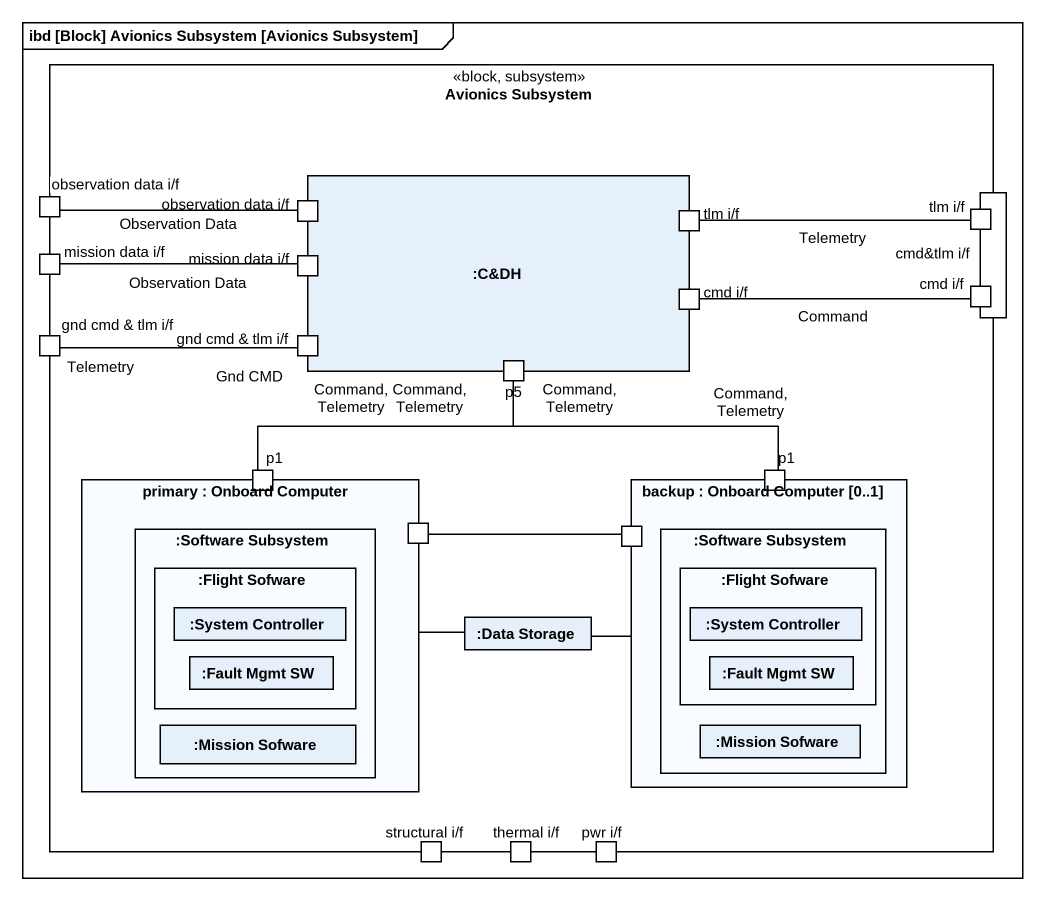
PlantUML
@startuml
mainframe ibd [Block] Avionics Subsystem [Avionics Subsystem]
rectangle "Avionics Subsystem" as Avionics_Subsystem <<block, subsystem>> {
  port "observation data i/f" as observation_data_i_f
  rectangle ":C&DH" as C_DH {
    port "observation data i/f" as observation_data_i_f_2
    port "tlm i/f" as tlm_i_f
    port "mission data i/f" as mission_data_i_f_2
    port "gnd cmd & tlm i/f" as gnd_cmd_tlm_i_f_2
    port "cmd i/f" as cmd_i_f
    port p5
  }
  port "tlm i/f" as tlm_i_f_2
  port "cmd&tlm i/f" as cmd_tlm_i_f
  port "mission data i/f" as mission_data_i_f
  port "gnd cmd & tlm i/f" as gnd_cmd_tlm_i_f
  port "cmd i/f" as cmd_i_f_2
  rectangle "primary : Onboard Computer" as primary {
    rectangle ":Software Subsystem" as Software_Subsystem {
      rectangle ":Flight Sofware" as Flight_Sofware {
        rectangle ":System Controller" as System_Controller
        rectangle ":Fault Mgmt SW" as Fault_Mgmt_SW
      }
      rectangle ":Mission Sofware" as Mission_Sofware
    }
    port p1
    port " " as port1
  }
  rectangle "backup : Onboard Computer [0..1]" as backup {
    port " " as port2
    rectangle ":Software Subsystem" as Software_Subsystem_2 {
      rectangle ":Flight Sofware" as Flight_Sofware_2 {
        rectangle ":System Controller" as System_Controller_2
        rectangle ":Fault Mgmt SW" as Fault_Mgmt_SW_2
      }
      rectangle ":Mission Sofware" as Mission_Sofware_2
    }
    port "p1" as p1_2
  }
  rectangle ":Data Storage" as Data_Storage
  port "structural i/f" as structural_i_f
  port "thermal i/f" as thermal_i_f
  port "pwr i/f" as pwr_i_f
}
observation_data_i_f -right- observation_data_i_f_2 : Observation Data
tlm_i_f_2 -left- tlm_i_f : Telemetry
mission_data_i_f -right- mission_data_i_f_2 : Observation Data
gnd_cmd_tlm_i_f -right- gnd_cmd_tlm_i_f_2 : Telemetry\nGnd CMD
cmd_i_f_2 -left- cmd_i_f : Command
p5 -left- p1 : Command, Telemetry\nCommand, Telemetry
p5 -right- p1_2 : Command, Telemetry\nCommand, Telemetry
primary -right- Data_Storage
port1 -right- port2
Data_Storage -right- backup
@enduml
